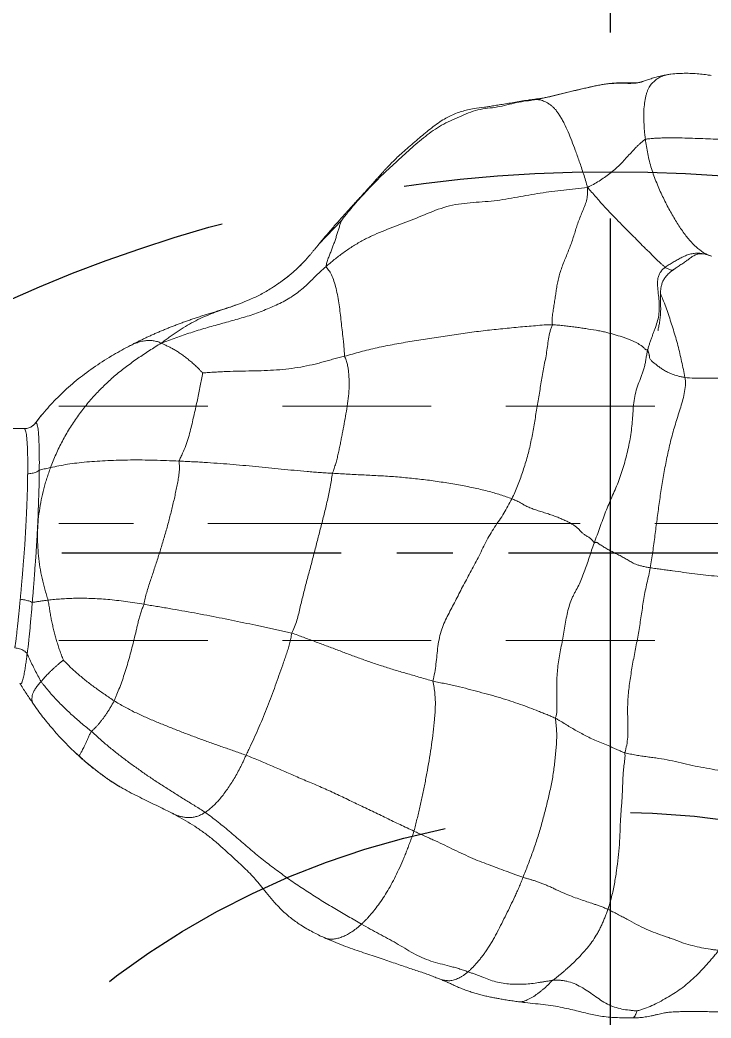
# Model space of a CAD drawing. Header units: inches. Extents: x 149964 to 151052, y -48230 to -47460.
# Drawn here: x 150849.83 to 150873.41, y -47647.6 to -47613.55 of the extents above; entities that cross this region are included whole.
import ezdxf

# ---------------------------------------------------------------- set-up
doc = ezdxf.new("R2010")
doc.units = ezdxf.units.IN
doc.header["$LTSCALE"] = 2
doc.header["$MEASUREMENT"] = 0
for name, pattern in [('ACAD_ISO08W100', [36, 24, -3, 6, -3]), ('CENTER', [50.8, 31.75, -6.35, 6.35, -6.35]), ('HIDDEN', [9.525, 6.35, -3.175])]:
    doc.linetypes.add(name, pattern=pattern)
doc.layers.get('0').update_dxf_attribs({"linetype": 'CONTINUOUS'})
doc.layers.add('CL', color=1, linetype='ACAD_ISO08W100')
doc.layers.add('DEFAULT_1', color=7, linetype='CENTER')
doc.layers.add('PRODUCT', color=1, linetype='CONTINUOUS', lineweight=15)
doc.layers.add('WR', color=122, linetype='HIDDEN', lineweight=18)

# ---------------------------------------------------------------- blocks, each defined once
blk = doc.blocks.new('20160720.142035')
at = {"layer": 'DEFAULT_1', "color": 2, "linetype": 'CENTER', "ltscale": 0.15}
blk.add_line((0, 3.442), (0, -55.79), dxfattribs=at)
at = {"layer": 'PRODUCT', "linetype": 'ByBlock'}
for p, q in [((-4.233, -5.61), (-4.233, -10.511)), ((-4.425, -10.899), (-4.414, -10.889)), ((-4.414, -10.889), (-4.414, -10.889)), ((-4.344, -10.822), (-4.344, -10.821)), ((5.179, -10.838), (5.177, -10.837)), ((-4.669, -11.09), (-4.676, -11.096)), ((6.754, -12.18), (6.745, -12.171)), ((6.932, -12.381), (6.754, -12.18)), ((8.007, -13.811), (8, -13.799)), ((-7.031, -14.059), (-7.029, -14.056)), ((8.891, -15.562), (8.888, -15.558)), ((-8.443, -17.717), (-8.444, -17.721)), ((-9.185, -19.187), (-9.186, -19.188)), ((-9.827, -19.959), (-9.832, -19.964)), ((-10.51, -20.553), (-11.351, -21.345)), ((-10.506, -20.549), (-10.51, -20.553)), ((13.136, -20.747), (13.136, -20.745)), ((14.541, -24.666), (14.541, -24.665)), ((-15.453, -27.78), (-15.464, -27.972)), ((-15.453, -27.779), (-15.453, -27.78)), ((-15.464, -27.972), (-15.498, -28.112)), ((-15.498, -28.112), (-15.498, -28.113)), ((15.875, -31.275), (15.875, -31.275)), ((-16.047, -31.508), (-16.05, -31.517)), ((-16.307, -32.439), (-16.307, -32.44)), ((-9.657, -32.661), (-9.656, -32.66))]:
    blk.add_line(p, q, dxfattribs=at)
for points, start_tangent, end_tangent in [([(3.25, -10.194), (3.218, -10.199), (3.182, -10.204), (3.143, -10.21), (3.098, -10.216), (3.048, -10.223), (2.992, -10.23), (2.928, -10.239), (2.854, -10.248), (2.77, -10.257), (2.681, -10.267), (2.587, -10.277), (2.487, -10.288), (2.377, -10.299), (2.257, -10.312), (2.121, -10.326), (1.976, -10.342), (1.839, -10.356), (1.712, -10.367), (1.592, -10.378)], (-0.98945, -0.144874), (-0.995875, -0.090736)), ([(3.443, -10.614), (3.345, -10.501), (3.279, -10.356), (3.25, -10.194)], (-0.764028, 0.645183), (-0.053591, 0.998563)), ([(-4.337, -10.812), (-4.274, -10.709), (-4.236, -10.565), (-4.233, -10.513)], (0.620115, 0.784511), (0.003727, 0.999993)), ([(-2.695, -10.632), (-2.817, -10.633), (-2.945, -10.634), (-3.075, -10.634), (-3.203, -10.633), (-3.325, -10.631), (-3.442, -10.628), (-3.558, -10.624), (-3.677, -10.619), (-3.798, -10.611), (-3.917, -10.601), (-4.028, -10.587), (-4.123, -10.569), (-4.188, -10.55), (-4.223, -10.53), (-4.233, -10.511)], (-0.999968, -0.008043), (-0.000469, 1)), ([(1.592, -10.378), (1.401, -10.396), (1.201, -10.415), (1.015, -10.431), (0.854, -10.444), (0.705, -10.456), (0.562, -10.467), (0.412, -10.479), (0.247, -10.493), (0.06, -10.51), (-0.133, -10.525), (-0.313, -10.537), (-0.483, -10.547), (-0.65, -10.556), (-0.817, -10.565), (-0.988, -10.574), (-1.166, -10.583), (-1.355, -10.592), (-1.554, -10.6), (-1.739, -10.608), (-1.899, -10.614), (-2.036, -10.619), (-2.155, -10.623), (-2.261, -10.625), (-2.356, -10.627), (-2.445, -10.629), (-2.529, -10.63), (-2.611, -10.631), (-2.695, -10.632)], (-0.995808, -0.09147), (-0.999968, -0.008011)), ([(1.699, -10.787), (1.649, -10.675), (1.612, -10.534), (1.592, -10.378)], (-0.503544, 0.86397), (-0.069429, 0.997587)), ([(4.437, -10.43), (4.389, -10.449), (4.325, -10.467), (4.249, -10.487), (4.161, -10.507), (4.063, -10.526), (3.963, -10.543), (3.867, -10.557), (3.776, -10.57), (3.69, -10.582), (3.606, -10.594), (3.523, -10.604), (3.443, -10.614)], (-0.91255, -0.408965), (-0.991981, -0.12639)), ([(4.479, -10.391), (4.468, -10.411), (4.437, -10.43)], (0.016917, -0.999857), (-0.91255, -0.408965)), ([(4.463, -10.37), (4.491, -10.386)], (0.858516, -0.512787), (0.856126, -0.516768)), ([(4.463, -10.37), (4.466, -10.371), (4.476, -10.38), (4.479, -10.391)], (0.858578, -0.512683), (0.016883, -0.999857)), ([(4.491, -10.386), (4.666, -10.495), (4.832, -10.603), (4.987, -10.708), (5.135, -10.808), (5.177, -10.837)], (0.856126, -0.516768), (0.824385, -0.56603)), ([(-4.439, -10.907), (-4.427, -10.897)], (0.793152, 0.609024), (0.79421, 0.607644)), ([(-4.427, -10.897), (-4.415, -10.888)], (0.79421, 0.607644), (0.795248, 0.606284)), ([(-4.425, -10.899), (-4.413, -10.89)], (0.793991, 0.60793), (0.775515, 0.63133)), ([(-4.413, -10.89), (-4.344, -10.822)], (0.775515, 0.63133), (0.641253, 0.76733)), ([(-4.413, -10.891), (-4.388, -10.867)], (0.789637, 0.613575), (0.686656, 0.726983)), ([(-4.388, -10.867), (-4.345, -10.821)], (0.686656, 0.726983), (0.653942, 0.756544)), ([(-4.344, -10.821), (-4.337, -10.812)], (0.640008, 0.768368), (0.620115, 0.784511)), ([(-2.813, -11.028), (-2.749, -10.917), (-2.709, -10.781), (-2.695, -10.632)], (0.614975, 0.788547), (-0.004259, 0.999991)), ([(1.699, -10.787), (1.501, -10.805), (1.288, -10.824), (1.094, -10.84), (0.923, -10.852), (0.767, -10.863), (0.616, -10.874), (0.461, -10.884), (0.291, -10.897), (0.092, -10.913), (-0.113, -10.926), (-0.305, -10.938), (-0.486, -10.949), (-0.662, -10.958), (-0.837, -10.967), (-1.016, -10.976), (-1.204, -10.985), (-1.403, -10.992), (-1.612, -10.999), (-1.805, -11.005), (-1.973, -11.011), (-2.118, -11.016), (-2.245, -11.02), (-2.357, -11.022), (-2.457, -11.023), (-2.549, -11.024), (-2.637, -11.026), (-2.725, -11.027), (-2.813, -11.028)], (-0.996996, -0.077448), (-0.999928, -0.012012)), ([(1.699, -10.787), (1.689, -10.846), (1.67, -10.964), (1.652, -11.084), (1.635, -11.205), (1.627, -11.266), (1.619, -11.33)], (-0.180756, -0.983528), (-0.121138, -0.992636)), ([(3.443, -10.614), (3.41, -10.618), (3.374, -10.624), (3.332, -10.63), (3.286, -10.636), (3.234, -10.644), (3.175, -10.651), (3.107, -10.659), (3.027, -10.668), (2.939, -10.677), (2.845, -10.686), (2.748, -10.696), (2.642, -10.707), (2.527, -10.717), (2.401, -10.728), (2.257, -10.74), (2.106, -10.754), (1.96, -10.769), (1.823, -10.779), (1.699, -10.787)], (-0.992295, -0.123896), (-0.997494, -0.070749)), ([(4.399, -11.089), (4.202, -10.981), (4.002, -10.878), (3.8, -10.779), (3.596, -10.684), (3.52, -10.648), (3.443, -10.614)], (-0.873285, 0.487209), (-0.913563, 0.406698)), ([(5.177, -10.837), (5.173, -10.834), (5.098, -10.796), (5.015, -10.778), (4.926, -10.78), (4.832, -10.802), (4.731, -10.844), (4.626, -10.907), (4.571, -10.946), (4.514, -10.989), (4.457, -11.037), (4.399, -11.089)], (-0.823572, 0.567211), (-0.733019, -0.680208)), ([(5.179, -10.838), (5.315, -10.933), (5.544, -11.101), (5.757, -11.27), (5.955, -11.434), (6.154, -11.605), (6.341, -11.773), (6.527, -11.952), (6.692, -12.116)], (0.824835, -0.565373), (0.702652, -0.711534)), ([(-7.029, -14.056), (-6.714, -13.495), (-6.306, -12.866), (-5.87, -12.288), (-5.41, -11.773), (-4.936, -11.316), (-4.676, -11.096)], (0.464813, 0.885409), (0.77436, 0.632745)), ([(-4.677, -11.096), (-4.439, -10.907)], (0.772163, 0.635425), (0.793152, 0.609024)), ([(-4.676, -11.096), (-4.669, -11.09)], (0.77436, 0.632745), (0.774954, 0.632018)), ([(-4.643, -11.069), (-4.669, -11.09)], (-0.777287, -0.629146), (-0.774707, -0.63232)), ([(-4.437, -10.908), (-4.549, -10.994), (-4.643, -11.069)], (-0.797591, -0.603199), (-0.777287, -0.629146)), ([(-4.432, -10.915), (-4.431, -10.907), (-4.425, -10.899)], (-0.023536, 0.999723), (0.652109, 0.758126)), ([(-2.813, -11.028), (-2.941, -11.029), (-3.076, -11.03), (-3.212, -11.029), (-3.346, -11.028), (-3.474, -11.026), (-3.598, -11.023), (-3.72, -11.019), (-3.846, -11.015), (-3.974, -11.009), (-4.1, -10.999), (-4.216, -10.985), (-4.315, -10.968), (-4.385, -10.951), (-4.421, -10.932), (-4.432, -10.915)], (-0.999966, -0.008274), (-0.023553, 0.999723)), ([(1.619, -11.33), (1.434, -11.272), (1.248, -11.219), (0.873, -11.125), (0.494, -11.051), (0.112, -11.002), (-0.272, -10.976), (-0.657, -10.971), (-1.041, -10.987), (-1.423, -11.03), (-1.802, -11.094), (-2.175, -11.182), (-2.36, -11.232), (-2.543, -11.288), (-2.725, -11.349), (-2.904, -11.414)], (-0.948745, 0.316043), (-0.936581, -0.350451)), ([(-2.813, -11.028), (-2.824, -11.067), (-2.865, -11.238), (-2.885, -11.326), (-2.904, -11.414)], (-0.252809, -0.967516), (-0.214092, -0.976814)), ([(4.399, -11.089), (4.372, -11.112), (4.344, -11.136), (4.288, -11.185), (4.23, -11.236), (4.172, -11.291), (4.112, -11.349), (4.051, -11.411), (3.989, -11.477), (3.926, -11.545), (3.862, -11.617), (3.796, -11.692), (3.73, -11.77), (3.663, -11.851)], (-0.773729, -0.633516), (-0.634353, -0.773043)), ([(6.096, -12.806), (5.968, -12.647), (5.838, -12.49), (5.707, -12.334), (5.573, -12.182), (5.436, -12.033), (5.296, -11.887), (5.153, -11.745), (5.009, -11.605), (4.861, -11.47), (4.71, -11.339), (4.556, -11.212), (4.478, -11.15), (4.399, -11.089)], (-0.622339, 0.782748), (-0.794191, 0.607668)), ([(-2.904, -11.414), (-3.135, -11.504), (-3.363, -11.6), (-3.587, -11.704), (-3.806, -11.815), (-4.234, -12.059), (-4.639, -12.331), (-5.027, -12.624), (-5.393, -12.94), (-5.737, -13.278), (-6.057, -13.632), (-6.354, -14.005), (-6.632, -14.39), (-6.765, -14.586), (-6.895, -14.785), (-7.023, -14.984), (-7.149, -15.186)], (-0.936646, -0.350277), (-0.52067, -0.853758)), ([(-2.904, -11.414), (-2.963, -11.695), (-3.016, -11.992), (-3.059, -12.31), (-3.095, -12.647), (-3.122, -13.003), (-3.142, -13.371), (-3.156, -13.749), (-3.163, -14.14), (-3.163, -14.541), (-3.156, -14.95), (-3.143, -15.367), (-3.124, -15.789)], (-0.213461, -0.976952), (0.05084, -0.998707)), ([(1.619, -11.33), (1.596, -11.546), (1.578, -11.773), (1.563, -12.012), (1.556, -12.26), (1.555, -12.52), (1.561, -12.791), (1.574, -13.072), (1.595, -13.364), (1.627, -13.665), (1.667, -13.973), (1.713, -14.285), (1.761, -14.602)], (-0.124757, -0.992187), (0.142013, -0.989865)), ([(3.663, -11.851), (3.582, -11.818), (3.5, -11.786), (3.336, -11.725), (3.17, -11.67), (3.002, -11.619), (2.833, -11.571), (2.662, -11.526), (2.49, -11.485), (2.318, -11.447), (2.144, -11.414), (1.97, -11.385), (1.882, -11.371), (1.794, -11.357), (1.707, -11.343), (1.619, -11.33)], (-0.922842, 0.385179), (-0.990214, 0.139554)), ([(5.055, -13.582), (5.003, -13.503), (4.95, -13.426), (4.843, -13.27), (4.736, -13.116), (4.629, -12.963), (4.518, -12.813), (4.404, -12.666), (4.288, -12.522), (4.169, -12.381), (4.048, -12.243), (3.924, -12.108), (3.795, -11.978), (3.663, -11.851)], (-0.549187, 0.8357), (-0.732728, 0.680521)), ([(6.692, -12.116), (6.754, -12.18)], (0.702652, -0.711534), (0.693711, -0.720254)), ([(6.745, -12.171), (6.788, -12.215)], (0.695315, -0.718705), (0.689439, -0.724344)), ([(6.788, -12.215), (6.912, -12.349)], (0.689439, -0.724344), (0.671314, -0.741173)), ([(6.096, -12.806), (6.152, -12.775), (6.209, -12.746), (6.32, -12.695), (6.424, -12.649), (6.52, -12.605), (6.609, -12.563), (6.686, -12.524), (6.752, -12.49), (6.809, -12.46), (6.856, -12.435), (6.894, -12.415), (6.908, -12.405), (6.919, -12.397), (6.927, -12.389), (6.932, -12.381)], (0.867428, 0.497562), (0.444566, 0.895746)), ([(6.912, -12.349), (7.084, -12.543)], (0.671314, -0.741173), (0.65528, -0.755386)), ([(7.955, -13.722), (7.824, -13.514), (7.66, -13.277), (7.488, -13.045), (7.31, -12.817), (7.124, -12.597), (7.028, -12.489), (6.932, -12.381)], (-0.512017, 0.858975), (-0.674584, 0.738198)), ([(7.084, -12.543), (7.195, -12.673), (7.319, -12.823), (7.432, -12.967), (7.526, -13.091), (7.642, -13.248), (7.756, -13.411), (7.852, -13.556), (7.941, -13.699)], (0.65528, -0.755386), (0.515333, -0.85699)), ([(5.055, -13.582), (5.113, -13.55), (5.17, -13.519), (5.28, -13.455), (5.385, -13.391), (5.485, -13.326), (5.579, -13.262), (5.667, -13.197), (5.751, -13.131), (5.832, -13.066), (5.905, -13.001), (5.973, -12.936), (6.038, -12.871), (6.068, -12.838), (6.096, -12.806)], (0.878656, 0.477455), (0.649047, 0.760749)), ([(8.861, -16.685), (8.752, -16.519), (8.647, -16.351), (8.544, -16.183), (8.44, -16.014), (8.23, -15.678), (8.018, -15.344), (7.803, -15.011), (7.581, -14.682), (7.352, -14.357), (7.118, -14.033), (6.876, -13.717), (6.625, -13.406), (6.365, -13.102), (6.096, -12.806)], (-0.563416, 0.826174), (-0.686067, 0.727538)), ([(5.055, -13.582), (4.946, -13.63), (4.833, -13.677), (4.599, -13.77), (4.349, -13.862), (4.089, -13.949), (3.817, -14.033), (3.536, -14.114), (3.248, -14.19), (2.955, -14.263), (2.656, -14.334), (2.506, -14.37), (2.354, -14.406), (2.204, -14.445), (2.054, -14.489), (1.906, -14.542), (1.761, -14.602)], (-0.914851, -0.403791), (-0.919764, -0.392471)), ([(6.912, -18.081), (6.844, -17.892), (6.778, -17.701), (6.71, -17.51), (6.643, -17.319), (6.51, -16.936), (6.371, -16.555), (6.227, -16.175), (6.083, -15.794), (5.932, -15.415), (5.779, -15.037), (5.618, -14.663), (5.535, -14.477), (5.448, -14.293), (5.355, -14.111), (5.259, -13.933), (5.16, -13.756), (5.055, -13.582)], (-0.343834, 0.93903), (-0.53486, 0.844941)), ([(7.941, -13.699), (8, -13.799)], (0.515333, -0.85699), (0.500522, -0.865724)), ([(8, -13.799), (7.976, -13.758), (7.955, -13.722)], (-0.500608, 0.865674), (-0.512017, 0.858975)), ([(8, -13.799), (8.007, -13.811)], (0.50065, -0.86565), (0.499219, -0.866476)), ([(8, -13.799), (8.007, -13.811)], (0.500522, -0.865724), (0.498898, -0.866661)), ([(8.007, -13.811), (8.163, -14.095), (8.313, -14.388), (8.453, -14.671), (8.588, -14.947), (8.72, -15.221), (8.842, -15.465), (8.888, -15.558)], (0.499219, -0.866476), (0.450589, -0.892731)), ([(-8.443, -17.717), (-8.437, -17.7), (-8.38, -17.533), (-8.324, -17.361), (-8.272, -17.198), (-8.223, -17.041), (-8.174, -16.882), (-8.125, -16.726), (-8.077, -16.573), (-8.027, -16.42), (-7.977, -16.271), (-7.925, -16.121), (-7.873, -15.976), (-7.822, -15.837), (-7.77, -15.699), (-7.718, -15.563), (-7.665, -15.429), (-7.611, -15.296), (-7.557, -15.166), (-7.502, -15.037), (-7.446, -14.911), (-7.39, -14.787), (-7.334, -14.667), (-7.279, -14.55), (-7.224, -14.437), (-7.171, -14.33), (-7.119, -14.229), (-7.07, -14.133), (-7.031, -14.059)], (0.333888, 0.942613), (0.465055, 0.885282)), ([(-7.149, -15.186), (-7.178, -15.123), (-7.201, -15.056), (-7.219, -14.986), (-7.232, -14.914), (-7.24, -14.766), (-7.227, -14.612), (-7.192, -14.449), (-7.133, -14.28), (-7.054, -14.105), (-7.031, -14.059)], (-0.475375, 0.879783), (0.465016, 0.885302)), ([(1.761, -14.602), (1.556, -14.642), (1.354, -14.692), (1.153, -14.753), (0.954, -14.818), (0.755, -14.885), (0.555, -14.952), (0.152, -15.083), (-0.254, -15.209), (-0.664, -15.33), (-1.076, -15.444), (-1.489, -15.549), (-1.902, -15.647), (-2.108, -15.69), (-2.314, -15.732), (-2.519, -15.77), (-2.723, -15.8), (-2.926, -15.811), (-3.026, -15.805), (-3.124, -15.789)], (-0.985968, -0.166932), (-0.973254, 0.22973)), ([(1.761, -14.602), (1.797, -14.816), (1.832, -15.031), (1.868, -15.246), (1.905, -15.462), (1.98, -15.891), (2.057, -16.319), (2.137, -16.744), (2.218, -17.165), (2.303, -17.583), (2.39, -18), (2.478, -18.415), (2.523, -18.621), (2.568, -18.827), (2.612, -19.032), (2.656, -19.238), (2.699, -19.443), (2.747, -19.64)], (0.171145, -0.985246), (0.264934, -0.964267)), ([(-7.149, -15.186), (-7.243, -15.436), (-7.333, -15.687), (-7.421, -15.939), (-7.506, -16.192), (-7.664, -16.704), (-7.809, -17.22), (-7.953, -17.738), (-8.107, -18.251), (-8.294, -18.749), (-8.506, -19.23), (-8.759, -19.678), (-8.907, -19.882), (-9.069, -20.073), (-9.239, -20.254), (-9.413, -20.431), (-9.585, -20.613), (-9.757, -20.802)], (-0.356968, -0.934117), (-0.661776, -0.749702)), ([(-7.149, -15.186), (-7.25, -15.322), (-7.349, -15.458), (-7.446, -15.594), (-7.54, -15.732), (-7.716, -16.012), (-7.878, -16.295), (-8.021, -16.588), (-8.145, -16.883), (-8.258, -17.184), (-8.363, -17.488), (-8.443, -17.717)], (-0.602198, -0.798347), (-0.333796, -0.942645)), ([(-6.131, -16.601), (-6.199, -16.54), (-6.265, -16.478), (-6.387, -16.353), (-6.497, -16.226), (-6.599, -16.102), (-6.693, -15.981), (-6.78, -15.862), (-6.859, -15.745), (-6.93, -15.628), (-6.994, -15.51), (-7.05, -15.396), (-7.102, -15.289), (-7.149, -15.186)], (-0.751565, 0.659659), (-0.404391, 0.914586)), ([(8.861, -16.685), (8.935, -16.558), (8.989, -16.433), (9.022, -16.309), (9.033, -16.248), (9.04, -16.188), (9.037, -16.071), (9.024, -15.955), (8.999, -15.842), (8.965, -15.73), (8.919, -15.621), (8.891, -15.562)], (0.543028, 0.839714), (-0.447911, 0.894078)), ([(8.891, -15.562), (9.009, -15.785), (9.194, -16.102), (9.386, -16.406), (9.598, -16.709), (9.839, -17.011), (10.102, -17.312), (10.356, -17.592), (10.578, -17.835), (10.794, -18.062), (11.006, -18.27), (11.192, -18.437), (11.409, -18.615), (11.662, -18.821), (11.932, -19.051), (12.196, -19.303), (12.454, -19.595), (12.702, -19.941), (12.949, -20.363), (13.136, -20.745)], (0.451573, -0.892234), (0.408887, -0.912585)), ([(-3.124, -15.789), (-3.257, -15.855), (-3.392, -15.918), (-3.661, -16.029), (-3.931, -16.119), (-4.2, -16.19), (-4.464, -16.253), (-4.72, -16.312), (-4.972, -16.368), (-5.217, -16.421), (-5.457, -16.471), (-5.689, -16.519), (-5.914, -16.562), (-6.131, -16.601)], (-0.892413, -0.45122), (-0.984974, -0.172705)), ([(-3.124, -15.789), (-3.115, -16.003), (-3.105, -16.219), (-3.094, -16.436), (-3.081, -16.654), (-3.051, -17.091), (-3.017, -17.53), (-2.979, -17.968), (-2.938, -18.407), (-2.896, -18.846), (-2.853, -19.284), (-2.81, -19.723), (-2.77, -20.161), (-2.752, -20.38), (-2.736, -20.597), (-2.722, -20.813), (-2.708, -21.034)], (0.034608, -0.999401), (0.059501, -0.998228)), ([(-6.701, -21.441), (-6.656, -21.255), (-6.61, -21.073), (-6.56, -20.894), (-6.509, -20.715), (-6.46, -20.529), (-6.415, -20.339), (-6.334, -19.948), (-6.276, -19.541), (-6.235, -19.125), (-6.213, -18.703), (-6.202, -18.279), (-6.193, -17.856), (-6.182, -17.434), (-6.173, -17.225), (-6.162, -17.016), (-6.149, -16.808), (-6.131, -16.601)], (0.23232, 0.972639), (0.097007, 0.995284)), ([(6.912, -18.081), (7.027, -18.03), (7.139, -17.978), (7.248, -17.925), (7.354, -17.871), (7.56, -17.761), (7.754, -17.648), (7.937, -17.532), (8.108, -17.414), (8.269, -17.295), (8.417, -17.174), (8.551, -17.052), (8.669, -16.93), (8.772, -16.808), (8.818, -16.747), (8.861, -16.685)], (0.919809, 0.392367), (0.546266, 0.837612)), ([(12.675, -22.021), (12.543, -21.794), (12.41, -21.565), (12.275, -21.336), (12.14, -21.106), (11.864, -20.645), (11.571, -20.189), (11.273, -19.732), (10.952, -19.286), (10.621, -18.842), (10.276, -18.407), (9.914, -17.983), (9.549, -17.559), (9.194, -17.129), (9.023, -16.909), (8.861, -16.685)], (-0.50516, 0.863026), (-0.572194, 0.820118)), ([(-9.186, -19.188), (-9.028, -18.952), (-8.814, -18.581), (-8.639, -18.214), (-8.495, -17.859), (-8.444, -17.721)], (0.575505, 0.817799), (0.334392, 0.942434)), ([(2.747, -19.64), (2.931, -19.606), (3.113, -19.564), (3.294, -19.513), (3.473, -19.455), (3.651, -19.393), (3.83, -19.331), (4.186, -19.204), (4.543, -19.078), (4.896, -18.947), (5.245, -18.812), (5.591, -18.673), (5.932, -18.531), (6.266, -18.385), (6.593, -18.234), (6.753, -18.157), (6.912, -18.081)], (0.986166, 0.165759), (0.899525, 0.436869)), ([(9.502, -23.809), (9.392, -23.573), (9.281, -23.337), (9.168, -23.102), (9.053, -22.866), (8.938, -22.628), (8.824, -22.389), (8.595, -21.911), (8.365, -21.433), (8.143, -20.956), (7.929, -20.481), (7.73, -20.003), (7.522, -19.527), (7.315, -19.047), (7.211, -18.807), (7.108, -18.567), (7.009, -18.326), (6.912, -18.081)], (-0.42855, 0.903518), (-0.361778, 0.932264)), ([(-9.186, -19.188), (-9.189, -19.192), (-9.368, -19.441), (-9.505, -19.608)], (-0.573931, -0.818903), (-0.650301, -0.759676)), ([(-9.417, -19.5), (-9.386, -19.459), (-9.353, -19.416), (-9.319, -19.372), (-9.286, -19.327), (-9.252, -19.28), (-9.218, -19.233), (-9.186, -19.188)], (0.617145, 0.78685), (0.57399, 0.818862)), ([(-9.505, -19.608), (-9.565, -19.677), (-9.772, -19.903), (-9.805, -19.937)], (-0.650301, -0.759676), (-0.697663, -0.716426)), ([(-9.749, -19.878), (-9.707, -19.834), (-9.664, -19.787), (-9.619, -19.738), (-9.573, -19.686), (-9.532, -19.64), (-9.505, -19.608)], (0.687827, 0.725875), (0.65049, 0.759515)), ([(-9.483, -19.582), (-9.475, -19.572), (-9.447, -19.537), (-9.417, -19.5)], (0.628402, 0.777889), (0.617145, 0.78685)), ([(-9.474, -19.572), (-9.469, -19.566), (-9.469, -19.565)], (0.640561, 0.767907), (0.646939, 0.762542)), ([(2.747, -19.64), (2.53, -19.739), (2.307, -19.815), (2.078, -19.876), (1.847, -19.93), (1.392, -20.043), (0.94, -20.158), (0.491, -20.278), (0.041, -20.397), (-0.41, -20.514), (-0.864, -20.629), (-1.091, -20.687), (-1.318, -20.744), (-1.546, -20.8), (-1.775, -20.855), (-2.005, -20.907), (-2.239, -20.952), (-2.476, -20.991), (-2.708, -21.034)], (-0.882707, -0.469924), (-0.976464, -0.215681)), ([(4.381, -24.457), (4.321, -24.241), (4.258, -24.029), (4.196, -23.815), (4.134, -23.601), (4.072, -23.387), (4.009, -23.173), (3.878, -22.753), (3.743, -22.347), (3.604, -21.956), (3.461, -21.571), (3.318, -21.192), (3.174, -20.81), (3.102, -20.618), (3.031, -20.425), (2.959, -20.231), (2.887, -20.037), (2.815, -19.843), (2.747, -19.64)], (-0.252715, 0.967541), (-0.294601, 0.95562)), ([(-10.506, -20.549), (-10.473, -20.523), (-10.426, -20.484), (-10.381, -20.447), (-10.338, -20.411), (-10.296, -20.376), (-10.257, -20.344), (-10.219, -20.312), (-10.182, -20.281), (-10.147, -20.251), (-10.112, -20.221), (-10.076, -20.19), (-10.041, -20.16), (-10.008, -20.13), (-9.975, -20.1), (-9.943, -20.071), (-9.914, -20.044), (-9.888, -20.019), (-9.863, -19.995), (-9.841, -19.973), (-9.821, -19.954), (-9.814, -19.947)], (0.774364, 0.632741), (0.704195, 0.710006)), ([(-9.805, -19.937), (-9.827, -19.959)], (-0.697663, -0.716426), (-0.701546, -0.712624)), ([(-9.814, -19.947), (-9.792, -19.923), (-9.749, -19.878)], (0.699159, 0.714967), (0.687827, 0.725875)), ([(-9.814, -19.947), (-9.807, -19.939)], (0.704195, 0.710006), (0.70163, 0.712542)), ([(-9.807, -19.939), (-9.805, -19.937)], (0.70163, 0.712542), (0.70128, 0.712886)), ([(-11.238, -21.173), (-11.147, -21.092), (-11.053, -21.01), (-10.961, -20.931), (-10.872, -20.854), (-10.775, -20.772), (-10.664, -20.68), (-10.553, -20.588), (-10.51, -20.553)], (0.749078, 0.662481), (0.77415, 0.633002)), ([(12.675, -22.021), (12.743, -21.945), (12.804, -21.871), (12.861, -21.797), (12.914, -21.722), (13.007, -21.573), (13.083, -21.425), (13.138, -21.279), (13.175, -21.135), (13.187, -20.994), (13.172, -20.858), (13.136, -20.747)], (0.686741, 0.726902), (-0.403046, 0.91518)), ([(13.136, -20.747), (13.238, -20.979), (13.373, -21.31), (13.493, -21.637), (13.601, -21.943), (13.699, -22.236), (13.793, -22.519), (13.882, -22.788), (13.97, -23.043), (14.052, -23.282), (14.13, -23.507), (14.201, -23.719), (14.27, -23.928), (14.334, -24.121), (14.394, -24.291), (14.453, -24.445), (14.519, -24.611), (14.541, -24.665)], (0.409304, -0.912398), (0.36822, -0.929739)), ([(-9.757, -20.802), (-9.999, -21.091), (-10.228, -21.391), (-10.443, -21.705), (-10.639, -22.033), (-10.81, -22.373), (-10.963, -22.724), (-11.238, -23.445), (-11.531, -24.169), (-11.808, -24.926), (-11.941, -25.729), (-11.972, -26.137), (-12.006, -26.543), (-12.063, -26.942), (-12.134, -27.336), (-12.204, -27.727), (-12.268, -28.118), (-12.323, -28.513), (-12.372, -28.915), (-12.418, -29.324), (-12.465, -29.73)], (-0.657523, -0.753435), (-0.116859, -0.993148)), ([(-9.757, -20.802), (-9.902, -20.84), (-10.045, -20.887), (-10.185, -20.941), (-10.322, -20.994), (-10.455, -21.044), (-10.586, -21.093), (-10.717, -21.139), (-10.852, -21.181), (-10.988, -21.222), (-11.121, -21.263), (-11.185, -21.283), (-11.244, -21.303), (-11.299, -21.324), (-11.351, -21.345)], (-0.97469, -0.223559), (-0.927228, -0.374497)), ([(-6.701, -21.441), (-6.857, -21.432), (-7.011, -21.422), (-7.16, -21.409), (-7.308, -21.394), (-7.599, -21.358), (-7.885, -21.325), (-8.171, -21.292), (-8.456, -21.256), (-8.741, -21.21), (-9.015, -21.151), (-9.267, -21.079), (-9.481, -20.993), (-9.57, -20.947), (-9.645, -20.899), (-9.707, -20.85), (-9.757, -20.802)], (-0.998568, 0.053493), (-0.679897, 0.733308)), ([(-2.708, -21.034), (-2.876, -21.086), (-3.04, -21.14), (-3.207, -21.186), (-3.377, -21.225), (-3.547, -21.262), (-3.718, -21.298), (-3.889, -21.331), (-4.06, -21.364), (-4.401, -21.427), (-4.743, -21.49), (-5.085, -21.546), (-5.429, -21.584), (-5.771, -21.597), (-5.938, -21.594), (-6.103, -21.583), (-6.264, -21.565), (-6.419, -21.536), (-6.564, -21.493), (-6.701, -21.441)], (-0.963851, -0.266443), (-0.924633, 0.38086)), ([(-2.708, -21.034), (-2.694, -21.299), (-2.68, -21.568), (-2.665, -21.838), (-2.651, -22.106), (-2.624, -22.64), (-2.589, -23.18), (-2.538, -23.724), (-2.478, -24.267), (-2.401, -24.802), (-2.314, -25.329), (-2.214, -25.836), (-2.101, -26.314), (-2.04, -26.539), (-1.977, -26.754), (-1.91, -26.957), (-1.841, -27.144)], (0.059677, -0.998218), (0.367013, -0.930216)), ([(-15.453, -27.779), (-15.442, -27.701), (-15.404, -27.455), (-15.362, -27.213), (-15.323, -26.985), (-15.287, -26.768), (-15.257, -26.573), (-15.23, -26.399), (-15.207, -26.255), (-15.201, -26.214), (-15.151, -25.857), (-15.106, -25.632), (-15.057, -25.443), (-14.982, -25.226), (-14.896, -25.034), (-14.797, -24.848), (-14.661, -24.633), (-14.498, -24.414), (-14.324, -24.201), (-14.153, -23.996), (-13.976, -23.784), (-13.796, -23.574), (-13.614, -23.371), (-13.45, -23.197), (-13.32, -23.065), (-13.235, -22.982), (-13.152, -22.904), (-13.075, -22.831), (-13.007, -22.769), (-12.946, -22.714), (-12.885, -22.658), (-12.819, -22.599), (-12.752, -22.539), (-12.686, -22.48), (-12.622, -22.424), (-12.56, -22.37), (-12.502, -22.318), (-12.448, -22.27), (-12.4, -22.227), (-12.376, -22.205), (-12.348, -22.18), (-12.303, -22.139), (-12.251, -22.091), (-12.197, -22.041), (-12.142, -21.991), (-12.086, -21.94), (-12.03, -21.887), (-11.972, -21.835), (-11.914, -21.781), (-11.853, -21.726), (-11.79, -21.668), (-11.722, -21.606), (-11.65, -21.541), (-11.573, -21.472), (-11.494, -21.4)], (0.132577, 0.991173), (0.744467, 0.667659)), ([(-11.351, -21.345), (-11.615, -21.555), (-11.874, -21.771), (-12.125, -21.996), (-12.371, -22.226), (-12.616, -22.457), (-12.856, -22.693), (-13.316, -23.185), (-13.771, -23.683), (-14.205, -24.197), (-14.584, -24.753), (-14.871, -25.359), (-15.003, -25.67), (-15.107, -25.989), (-15.163, -26.32), (-15.208, -26.654), (-15.28, -26.982), (-15.357, -27.308), (-15.413, -27.639), (-15.433, -27.782)], (-0.787963, -0.615723), (-0.145955, -0.989291)), ([(-11.494, -21.4), (-11.411, -21.326), (-11.326, -21.251), (-11.238, -21.173)], (0.744467, 0.667659), (0.749078, 0.662481)), ([(-6.701, -21.441), (-6.776, -21.711), (-6.854, -21.984), (-6.926, -22.265), (-6.991, -22.554), (-7.053, -22.847), (-7.111, -23.144), (-7.216, -23.744), (-7.312, -24.348), (-7.401, -24.953), (-7.489, -25.56), (-7.57, -26.165), (-7.635, -26.766), (-7.666, -27.065), (-7.695, -27.364), (-7.721, -27.661), (-7.745, -27.957), (-7.769, -28.249), (-7.776, -28.392), (-7.778, -28.531)], (-0.247296, -0.96894), (0.016559, -0.999863)), ([(9.502, -23.809), (9.674, -23.75), (9.844, -23.687), (10.013, -23.623), (10.18, -23.558), (10.344, -23.493), (10.505, -23.425), (10.818, -23.286), (11.116, -23.142), (11.397, -22.992), (11.657, -22.837), (11.899, -22.678), (12.122, -22.516), (12.324, -22.352), (12.42, -22.27), (12.511, -22.187), (12.596, -22.104), (12.675, -22.021)], (0.953493, 0.301415), (0.685112, 0.728438)), ([(14.3, -25.656), (14.244, -25.496), (14.194, -25.335), (14.149, -25.175), (14.107, -25.017), (14.026, -24.701), (13.934, -24.389), (13.818, -24.082), (13.669, -23.784), (13.499, -23.492), (13.324, -23.202), (13.16, -22.91), (13.004, -22.613), (12.844, -22.317), (12.675, -22.021)], (-0.340833, 0.940124), (-0.504202, 0.863586)), ([(4.381, -24.457), (4.596, -24.494), (4.813, -24.521), (5.031, -24.536), (5.25, -24.537), (5.47, -24.527), (5.689, -24.51), (6.126, -24.464), (6.561, -24.406), (6.993, -24.34), (7.423, -24.267), (7.848, -24.186), (8.269, -24.1), (8.478, -24.054), (8.685, -24.008), (8.891, -23.96), (9.096, -23.912), (9.299, -23.863), (9.502, -23.809)], (0.983098, -0.183078), (0.95974, 0.280888)), ([(11.076, -27.528), (11.029, -27.387), (10.978, -27.244), (10.868, -26.951), (10.756, -26.65), (10.641, -26.351), (10.53, -26.046), (10.398, -25.739), (10.254, -25.424), (10.1, -25.102), (9.945, -24.78), (9.798, -24.457), (9.724, -24.296), (9.651, -24.134), (9.577, -23.971), (9.502, -23.809)], (-0.30826, 0.951302), (-0.428125, 0.90372)), ([(-1.841, -27.144), (-1.588, -27.014), (-1.347, -26.877), (-1.11, -26.722), (-0.869, -26.56), (-0.619, -26.405), (-0.359, -26.261), (0.172, -25.999), (0.679, -25.729), (1.165, -25.466), (1.407, -25.342), (1.647, -25.22), (1.883, -25.097), (2.118, -24.975), (2.357, -24.859), (2.613, -24.757), (2.897, -24.68), (3.197, -24.626), (3.5, -24.591), (3.799, -24.559), (4.09, -24.516), (4.381, -24.457)], (0.891294, 0.453426), (0.974349, 0.225043)), ([(5.65, -28.631), (5.587, -28.492), (5.527, -28.347), (5.468, -28.199), (5.409, -28.05), (5.29, -27.751), (5.175, -27.439), (5.065, -27.109), (4.957, -26.767), (4.854, -26.406), (4.752, -26.036), (4.652, -25.659), (4.557, -25.267), (4.513, -25.066), (4.469, -24.863), (4.426, -24.659), (4.381, -24.457)], (-0.437004, 0.89946), (-0.234453, 0.972127)), ([(14.3, -25.656), (14.365, -25.576), (14.424, -25.495), (14.475, -25.415), (14.517, -25.336), (14.551, -25.258), (14.577, -25.18), (14.596, -25.103), (14.606, -25.027), (14.604, -24.954), (14.594, -24.881), (14.565, -24.739), (14.541, -24.666)], (0.649599, 0.760277), (-0.367926, 0.929855)), ([(14.541, -24.666), (14.545, -24.677), (14.593, -24.797), (14.648, -24.927), (14.704, -25.053), (14.764, -25.182), (14.833, -25.333), (14.896, -25.488), (14.951, -25.642), (15.005, -25.805), (15.056, -25.974), (15.099, -26.134), (15.138, -26.295), (15.171, -26.456), (15.198, -26.604), (15.222, -26.736), (15.253, -26.905), (15.284, -27.095), (15.311, -27.287), (15.323, -27.378)], (0.368522, -0.929619), (0.127413, -0.99185)), ([(11.076, -27.528), (11.247, -27.46), (11.413, -27.392), (11.575, -27.322), (11.733, -27.25), (12.042, -27.102), (12.347, -26.953), (12.651, -26.803), (12.947, -26.651), (13.091, -26.573), (13.231, -26.495), (13.364, -26.414), (13.492, -26.333), (13.616, -26.251), (13.734, -26.168), (13.842, -26.083), (13.944, -25.999), (14.044, -25.913), (14.138, -25.828), (14.223, -25.742), (14.3, -25.656)], (0.929919, 0.367766), (0.64958, 0.760294)), ([(14.595, -28.532), (14.612, -28.415), (14.631, -28.295), (14.651, -28.176), (14.67, -28.058), (14.703, -27.82), (14.724, -27.578), (14.728, -27.337), (14.72, -27.095), (14.692, -26.847), (14.642, -26.6), (14.566, -26.362), (14.474, -26.129), (14.429, -26.01), (14.386, -25.892), (14.343, -25.774), (14.3, -25.656)], (0.12105, 0.992646), (-0.341162, 0.940005)), ([(-7.778, -28.531), (-7.662, -28.485), (-7.542, -28.45), (-7.293, -28.4), (-7.038, -28.362), (-6.782, -28.324), (-6.526, -28.278), (-6.272, -28.229), (-5.761, -28.14), (-5.25, -28.055), (-4.74, -27.97), (-4.229, -27.884), (-3.72, -27.785), (-3.22, -27.66), (-2.977, -27.588), (-2.74, -27.511), (-2.508, -27.428), (-2.28, -27.342), (-2.056, -27.25), (-1.841, -27.144)], (0.90917, 0.416425), (0.875889, 0.482512)), ([(-1.841, -27.144), (-1.811, -27.217), (-1.781, -27.286), (-1.751, -27.35), (-1.72, -27.41), (-1.688, -27.465), (-1.657, -27.518), (-1.626, -27.572), (-1.595, -27.629), (-1.564, -27.693), (-1.534, -27.763), (-1.476, -27.919), (-1.419, -28.089), (-1.364, -28.265), (-1.308, -28.436), (-1.25, -28.599), (-1.191, -28.75), (-1.131, -28.892), (-1.07, -29.024), (-1.008, -29.144), (-0.945, -29.249), (-0.882, -29.336), (-0.82, -29.407), (-0.758, -29.469), (-0.694, -29.531), (-0.662, -29.565), (-0.631, -29.604), (-0.601, -29.648), (-0.571, -29.696), (-0.54, -29.746), (-0.507, -29.795), (-0.471, -29.842), (-0.431, -29.885), (-0.384, -29.923), (-0.328, -29.955)], (0.368694, -0.929551), (0.908454, -0.417984)), ([(5.65, -28.631), (5.879, -28.659), (6.107, -28.675), (6.334, -28.677), (6.561, -28.666), (6.789, -28.647), (7.019, -28.624), (7.25, -28.599), (7.482, -28.569), (7.948, -28.486), (8.413, -28.381), (8.876, -28.266), (9.335, -28.142), (9.786, -28.005), (10.226, -27.854), (10.442, -27.775), (10.657, -27.695), (10.869, -27.611), (11.076, -27.528)], (0.990259, -0.139235), (0.928156, 0.372192)), ([(12.172, -30.423), (12.113, -30.289), (12.062, -30.159), (12.019, -30.037), (11.981, -29.924), (11.911, -29.709), (11.836, -29.49), (11.751, -29.251), (11.649, -28.996), (11.533, -28.728), (11.469, -28.596), (11.407, -28.465), (11.351, -28.334), (11.3, -28.206), (11.252, -28.084), (11.209, -27.969), (11.174, -27.857), (11.142, -27.747), (11.11, -27.636), (11.076, -27.528)], (-0.416072, 0.909332), (-0.307951, 0.951402)), ([(14.595, -28.532), (14.678, -28.447), (14.764, -28.365), (14.843, -28.281), (14.914, -28.196), (14.983, -28.111), (15.049, -28.024), (15.168, -27.849), (15.262, -27.675), (15.297, -27.589), (15.32, -27.505), (15.326, -27.422), (15.323, -27.378)], (0.651238, 0.758874), (-0.126205, 0.992004)), ([(15.322, -27.371), (15.351, -27.599), (15.39, -27.953), (15.428, -28.301), (15.477, -28.637), (15.537, -28.948), (15.6, -29.225), (15.66, -29.471), (15.719, -29.717), (15.77, -29.948), (15.813, -30.172), (15.845, -30.428), (15.863, -30.689), (15.872, -30.942), (15.875, -31.176), (15.875, -31.275)], (0.129866, -0.991532), (-0.007207, -0.999974)), ([(-15.479, -27.97), (-15.468, -27.891)], (0.130516, 0.991446), (0.134878, 0.990862)), ([(-15.468, -27.891), (-15.453, -27.781), (-15.453, -27.78)], (0.134878, 0.990862), (0.131066, 0.991374)), ([(-15.433, -27.782), (-15.464, -27.972)], (-0.145955, -0.989291), (-0.172597, -0.984992)), ([(-15.464, -27.972), (-15.498, -28.164), (-15.538, -28.355), (-15.584, -28.543), (-15.632, -28.731), (-15.678, -28.92), (-15.723, -29.109), (-15.811, -29.486), (-15.898, -29.863), (-15.972, -30.242), (-16.013, -30.624), (-16.018, -30.817), (-16.016, -31.01), (-16.014, -31.203), (-16.026, -31.392), (-16.047, -31.508)], (-0.165459, -0.986217), (-0.226275, -0.974063)), ([(-16.044, -31.494), (-16.035, -31.439), (-16.03, -31.386), (-16.029, -31.304), (-16.032, -31.194), (-16.034, -31.066), (-16.035, -30.932), (-16.031, -30.793), (-16.023, -30.646), (-16.009, -30.492), (-15.99, -30.336), (-15.964, -30.179), (-15.933, -30.021), (-15.9, -29.865), (-15.864, -29.708), (-15.825, -29.544), (-15.785, -29.374), (-15.745, -29.199), (-15.704, -29.024), (-15.661, -28.846), (-15.615, -28.66), (-15.568, -28.476), (-15.534, -28.323), (-15.507, -28.171), (-15.498, -28.112)], (0.212019, 0.977266), (0.145023, 0.989428)), ([(-15.498, -28.113), (-15.497, -28.105), (-15.483, -28.004), (-15.479, -27.97)], (0.143221, 0.989691), (0.130516, 0.991446)), ([(-15.451, -28.1), (-15.457, -28.06), (-15.464, -27.972)], (-0.182947, 0.983123), (-0.020758, 0.999785)), ([(-12.465, -29.73), (-12.694, -29.662), (-12.922, -29.591), (-13.143, -29.52), (-13.352, -29.449), (-13.548, -29.379), (-13.729, -29.312), (-14.055, -29.188), (-14.357, -29.067), (-14.643, -28.933), (-14.78, -28.86), (-14.908, -28.785), (-15.021, -28.71), (-15.118, -28.635), (-15.198, -28.558), (-15.266, -28.48), (-15.323, -28.399), (-15.371, -28.316), (-15.411, -28.232), (-15.441, -28.146), (-15.451, -28.1)], (-0.959423, 0.28197), (-0.182947, 0.983123)), ([(-12.465, -29.73), (-12.258, -29.73), (-12.058, -29.703), (-11.864, -29.644), (-11.672, -29.566), (-11.477, -29.487), (-11.284, -29.414), (-11.094, -29.35), (-10.904, -29.291), (-10.513, -29.16), (-10.124, -29.006), (-9.933, -28.927), (-9.74, -28.853), (-9.54, -28.788), (-9.341, -28.735), (-9.149, -28.695), (-8.961, -28.664), (-8.771, -28.635), (-8.579, -28.606), (-8.384, -28.575), (-8.185, -28.545), (-7.984, -28.524), (-7.778, -28.531)], (0.998592, -0.053038), (0.991335, -0.131361)), ([(-7.778, -28.531), (-7.764, -28.734), (-7.743, -28.928), (-7.721, -29.118), (-7.697, -29.306), (-7.672, -29.491), (-7.646, -29.672), (-7.587, -30.021), (-7.556, -30.19), (-7.522, -30.35), (-7.484, -30.498), (-7.444, -30.638), (-7.363, -30.91), (-7.32, -31.037), (-7.275, -31.154), (-7.229, -31.262), (-7.181, -31.361), (-7.132, -31.453), (-7.081, -31.535), (-7.056, -31.573), (-7.03, -31.607), (-7.003, -31.639), (-6.975, -31.668), (-6.947, -31.694), (-6.936, -31.707), (-6.926, -31.72), (-6.921, -31.734), (-6.92, -31.749), (-6.925, -31.765), (-6.937, -31.783)], (0.039473, -0.999221), (-0.627413, -0.778686)), ([(12.172, -30.423), (12.317, -30.372), (12.458, -30.316), (12.597, -30.258), (12.733, -30.197), (12.864, -30.132), (12.99, -30.064), (13.228, -29.917), (13.442, -29.758), (13.635, -29.591), (13.82, -29.421), (13.993, -29.248), (14.157, -29.072), (14.235, -28.983), (14.311, -28.894), (14.385, -28.804), (14.459, -28.714), (14.531, -28.624), (14.595, -28.532)], (0.948777, 0.315947), (0.539664, 0.84188)), ([(15.637, -31.416), (15.626, -31.286), (15.612, -31.157), (15.572, -30.901), (15.505, -30.649), (15.403, -30.407), (15.266, -30.177), (15.112, -29.957), (14.961, -29.735), (14.82, -29.506), (14.701, -29.268), (14.625, -29.02), (14.603, -28.896), (14.59, -28.774), (14.587, -28.654), (14.595, -28.532)], (-0.074538, 0.997218), (0.117497, 0.993073)), ([(-0.328, -29.955), (-0.081, -29.869), (0.167, -29.787), (0.413, -29.703), (0.654, -29.617), (0.89, -29.527), (1.113, -29.427), (1.322, -29.317), (1.427, -29.262), (1.537, -29.209), (1.777, -29.118), (2.037, -29.047), (2.306, -28.993), (2.578, -28.946), (3.119, -28.847), (3.658, -28.746), (3.927, -28.712), (4.193, -28.69), (4.451, -28.679), (4.705, -28.677), (4.956, -28.682), (5.079, -28.684), (5.202, -28.687), (5.324, -28.687), (5.441, -28.681), (5.551, -28.664), (5.65, -28.631)], (0.940395, 0.340083), (0.909694, 0.415279)), ([(6.824, -31.002), (6.779, -30.873), (6.73, -30.755), (6.681, -30.647), (6.633, -30.543), (6.535, -30.324), (6.442, -30.094), (6.348, -29.873), (6.249, -29.67), (6.15, -29.485), (6.051, -29.308), (5.952, -29.138), (5.851, -28.974), (5.75, -28.81), (5.7, -28.724), (5.65, -28.631)], (-0.307742, 0.95147), (-0.449365, 0.893348)), ([(-12.465, -29.73), (-12.568, -29.928), (-12.682, -30.121), (-12.806, -30.306), (-12.939, -30.486), (-13.079, -30.659), (-13.226, -30.822), (-13.379, -30.972), (-13.533, -31.109), (-13.685, -31.248), (-13.835, -31.39), (-13.907, -31.463), (-13.977, -31.54), (-14.044, -31.619), (-14.11, -31.701)], (-0.43919, -0.898394), (-0.62137, -0.783517)), ([(-9.737, -32.376), (-9.806, -32.3), (-9.876, -32.222), (-9.95, -32.14), (-10.034, -32.053), (-10.129, -31.962), (-10.229, -31.865), (-10.325, -31.763), (-10.422, -31.66), (-10.524, -31.559), (-10.629, -31.457), (-10.845, -31.24), (-11.073, -31.011), (-11.312, -30.779), (-11.565, -30.535), (-11.7, -30.407), (-11.842, -30.276), (-11.988, -30.144), (-12.141, -30.009), (-12.302, -29.87), (-12.465, -29.73)], (-0.671025, 0.741435), (-0.757957, 0.652305)), ([(-6.937, -31.783), (-6.792, -31.753), (-6.643, -31.728), (-6.493, -31.703), (-6.347, -31.672), (-6.208, -31.632), (-6.074, -31.585), (-5.812, -31.484), (-5.542, -31.393), (-5.261, -31.326), (-4.97, -31.291), (-4.677, -31.271), (-4.391, -31.249), (-4.104, -31.216), (-3.812, -31.167), (-3.518, -31.106), (-3.228, -31.036), (-2.943, -30.958), (-2.665, -30.87), (-2.399, -30.773), (-2.146, -30.667), (-1.899, -30.557), (-1.649, -30.45), (-1.392, -30.347), (-1.127, -30.248), (-0.859, -30.151), (-0.593, -30.053), (-0.328, -29.955)], (0.972635, 0.232337), (0.939719, 0.341947)), ([(-0.328, -29.955), (-0.343, -29.98), (-0.351, -30.002), (-0.353, -30.022), (-0.35, -30.039), (-0.334, -30.071), (-0.311, -30.101), (-0.289, -30.131), (-0.27, -30.163), (-0.232, -30.227), (-0.193, -30.289), (-0.153, -30.353), (-0.113, -30.42), (-0.074, -30.492), (-0.035, -30.567), (0.004, -30.644), (0.082, -30.799), (0.12, -30.876), (0.16, -30.949), (0.199, -31.017), (0.238, -31.081), (0.317, -31.215), (0.356, -31.289), (0.394, -31.376), (0.43, -31.479), (0.462, -31.597), (0.49, -31.73), (0.515, -31.868)], (-0.586355, -0.810054), (0.166001, -0.986126)), ([(6.824, -31.002), (7.05, -31), (7.274, -30.969), (7.498, -30.947), (7.722, -30.936), (7.945, -30.927), (8.169, -30.918), (8.392, -30.905), (8.616, -30.89), (8.841, -30.872), (9.065, -30.856), (9.511, -30.839), (9.957, -30.818), (10.406, -30.774), (10.855, -30.718), (11.302, -30.646), (11.744, -30.55), (12.172, -30.423)], (0.991951, -0.126622), (0.945099, 0.326784)), ([(13.565, -34.215), (13.552, -34.068), (13.533, -33.919), (13.481, -33.62), (13.408, -33.314), (13.321, -33.005), (13.264, -32.852), (13.205, -32.698), (13.15, -32.538), (13.096, -32.376), (12.977, -32.051), (12.843, -31.724), (12.682, -31.399), (12.507, -31.075), (12.421, -30.913), (12.335, -30.749), (12.25, -30.584), (12.172, -30.423)], (-0.072942, 0.997336), (-0.423367, 0.905958)), ([(0.515, -31.868), (1.037, -31.757), (1.561, -31.65), (2.091, -31.57), (2.619, -31.486), (3.146, -31.392), (3.672, -31.291), (4.2, -31.202), (4.73, -31.131), (4.995, -31.109), (5.259, -31.097), (5.518, -31.098), (5.777, -31.105), (6.038, -31.109), (6.301, -31.099), (6.565, -31.065), (6.824, -31.002)], (0.982448, 0.186534), (0.956799, 0.29075)), ([(7.818, -35.459), (7.76, -35.307), (7.703, -35.149), (7.592, -34.815), (7.492, -34.454), (7.405, -34.073), (7.333, -33.686), (7.26, -33.299), (7.173, -32.919), (7.086, -32.537), (7.019, -32.151), (6.992, -31.96), (6.966, -31.769), (6.939, -31.577), (6.908, -31.384), (6.871, -31.19), (6.824, -31.002)], (-0.365415, 0.930845), (-0.284031, 0.958815)), ([(15.875, -31.275), (15.875, -31.278), (15.872, -31.286), (15.868, -31.294), (15.861, -31.303), (15.841, -31.32), (15.815, -31.339), (15.783, -31.357), (15.743, -31.377), (15.695, -31.396), (15.637, -31.416)], (-0.001289, -0.999999), (-0.94715, -0.320791)), ([(15.875, -31.275), (15.874, -31.331), (15.871, -31.42), (15.865, -31.511), (15.856, -31.604), (15.843, -31.7), (15.826, -31.799), (15.805, -31.902), (15.781, -32.011), (15.756, -32.12), (15.734, -32.217), (15.715, -32.309), (15.7, -32.393), (15.689, -32.462), (15.681, -32.537), (15.673, -32.655), (15.665, -32.811), (15.659, -32.982), (15.656, -33.161), (15.655, -33.352), (15.658, -33.556), (15.661, -33.768), (15.664, -33.984), (15.671, -34.206), (15.682, -34.433), (15.699, -34.658), (15.709, -34.763)], (-0.005448, -0.999985), (0.103951, -0.994582)), ([(-16.307, -32.439), (-16.299, -32.396), (-16.281, -32.3), (-16.261, -32.204), (-16.238, -32.11), (-16.213, -32.022), (-16.187, -31.937), (-16.16, -31.855), (-16.134, -31.777), (-16.108, -31.703), (-16.089, -31.648), (-16.079, -31.617), (-16.072, -31.597), (-16.066, -31.577), (-16.06, -31.555), (-16.052, -31.526), (-16.05, -31.517)], (0.165266, 0.986249), (0.232292, 0.972646)), ([(-14.11, -31.701), (-14.282, -31.681), (-14.45, -31.666), (-14.773, -31.649), (-15.077, -31.651), (-15.351, -31.676), (-15.475, -31.697), (-15.591, -31.723), (-15.7, -31.754), (-15.798, -31.79), (-15.884, -31.831), (-15.957, -31.879), (-16.017, -31.931), (-16.069, -31.987), (-16.118, -32.044), (-16.163, -32.103), (-16.203, -32.163), (-16.237, -32.225), (-16.265, -32.289), (-16.287, -32.354), (-16.303, -32.421), (-16.307, -32.439)], (-0.991729, 0.128346), (-0.16888, -0.985637)), ([(-16.047, -31.508), (-16.044, -31.494)], (0.225743, 0.974187), (0.212019, 0.977266)), ([(15.637, -31.416), (15.598, -31.544), (15.555, -31.671), (15.457, -31.925), (15.333, -32.177), (15.192, -32.426), (15.043, -32.673), (14.878, -32.915), (14.692, -33.151), (14.49, -33.379), (14.272, -33.598), (14.04, -33.807), (13.923, -33.91), (13.804, -34.012), (13.685, -34.113), (13.565, -34.215)], (-0.285798, -0.95829), (-0.762205, -0.647336)), ([(-14.11, -31.701), (-14.126, -31.855), (-14.14, -32.014), (-14.148, -32.179), (-14.153, -32.349), (-14.155, -32.693), (-14.148, -33.043), (-14.137, -33.395), (-14.125, -33.75), (-14.112, -34.107), (-14.104, -34.464), (-14.101, -34.823), (-14.104, -35.002), (-14.113, -35.18), (-14.126, -35.357), (-14.144, -35.533), (-14.165, -35.709), (-14.192, -35.883)], (-0.109699, -0.993965), (-0.175903, -0.984408)), ([(-10.195, -33.768), (-10.247, -33.675), (-10.423, -33.441), (-10.668, -33.203), (-10.816, -33.084), (-10.978, -32.966), (-11.335, -32.733), (-11.729, -32.506), (-12.157, -32.29), (-12.615, -32.088), (-13.106, -31.912), (-13.359, -31.841), (-13.613, -31.782), (-13.865, -31.736), (-14.11, -31.701)], (-0.453131, 0.891444), (-0.991791, 0.127873)), ([(-9.737, -32.376), (-9.7, -32.331), (-9.659, -32.287), (-9.563, -32.211), (-9.453, -32.157), (-9.334, -32.127), (-9.21, -32.117), (-9.085, -32.12), (-8.962, -32.13), (-8.839, -32.143), (-8.593, -32.167), (-8.348, -32.176), (-8.102, -32.157), (-7.863, -32.104), (-7.631, -32.026), (-7.516, -31.983), (-7.401, -31.94), (-7.286, -31.897), (-7.17, -31.857), (-7.053, -31.82), (-6.937, -31.783)], (0.607691, 0.794173), (0.950258, 0.311464)), ([(-6.937, -31.783), (-6.892, -31.791), (-6.853, -31.8), (-6.82, -31.81), (-6.791, -31.819), (-6.748, -31.833), (-6.729, -31.837), (-6.71, -31.839), (-6.669, -31.842), (-6.625, -31.852), (-6.584, -31.877), (-6.545, -31.914), (-6.506, -31.958), (-6.466, -32.006), (-6.389, -32.106), (-6.311, -32.208), (-6.236, -32.324), (-6.162, -32.456), (-6.093, -32.614), (-6.03, -32.808), (-6.004, -32.922), (-5.982, -33.049)], (0.991435, -0.130599), (0.137727, -0.99047)), ([(-5.982, -33.049), (-5.845, -33.068), (-5.707, -33.068), (-5.433, -33.028), (-5.165, -32.963), (-4.903, -32.886), (-4.643, -32.805), (-4.383, -32.724), (-4.121, -32.647), (-3.856, -32.576), (-3.317, -32.454), (-2.774, -32.344), (-2.228, -32.251), (-1.68, -32.174), (-1.131, -32.099), (-0.582, -32.028), (-0.307, -31.992), (-0.033, -31.954), (0.24, -31.913), (0.515, -31.868)], (0.976128, -0.217197), (0.984285, 0.176589)), ([(0.515, -31.868), (0.543, -32.056), (0.568, -32.246), (0.592, -32.436), (0.618, -32.626), (0.671, -33.005), (0.723, -33.384), (0.768, -33.767), (0.804, -34.15), (0.842, -34.534), (0.886, -34.917), (0.941, -35.293), (1.008, -35.657), (1.083, -36.005), (1.122, -36.173), (1.163, -36.344)], (0.162587, -0.986694), (0.235351, -0.97191)), ([(-7.586, -32.126), (-7.617, -32.134), (-7.676, -32.148), (-7.746, -32.164), (-7.824, -32.18), (-7.909, -32.194), (-7.997, -32.206), (-8.089, -32.215), (-8.188, -32.221), (-8.296, -32.224), (-8.398, -32.223), (-8.478, -32.221), (-8.547, -32.219), (-8.629, -32.217), (-8.727, -32.215), (-8.832, -32.215), (-8.943, -32.222), (-9.061, -32.237), (-9.178, -32.267), (-9.295, -32.316), (-9.406, -32.389), (-9.509, -32.483), (-9.604, -32.592), (-9.657, -32.661)], (0.221413, -0.97518), (-0.600402, -0.799698)), ([(-8.817, -32.224), (-8.64, -32.3), (-8.129, -32.489), (-7.603, -32.656), (-7.337, -32.736), (-7.069, -32.811), (-6.799, -32.878), (-6.527, -32.939), (-6.255, -32.998), (-5.982, -33.049)], (0.91383, -0.406096), (0.987748, -0.156054)), ([(-16.283, -33.942), (-16.304, -33.806), (-16.331, -33.581), (-16.349, -33.346), (-16.357, -33.098), (-16.35, -32.83), (-16.327, -32.576), (-16.307, -32.439)], (-0.158947, 0.987287), (0.165675, 0.98618)), ([(-10.184, -33.76), (-10.188, -33.744), (-10.202, -33.67), (-10.218, -33.523), (-10.213, -33.371), (-10.184, -33.217), (-10.132, -33.068), (-10.064, -32.927), (-9.988, -32.789), (-9.95, -32.719), (-9.912, -32.649), (-9.871, -32.58), (-9.829, -32.511), (-9.785, -32.442), (-9.737, -32.376)], (-0.218569, 0.975822), (0.608494, 0.793559)), ([(-9.656, -32.66), (-9.723, -32.755), (-9.808, -32.883), (-9.892, -33.009), (-9.977, -33.13), (-10.055, -33.237), (-10.116, -33.325), (-10.15, -33.385), (-10.168, -33.425), (-10.182, -33.466), (-10.192, -33.518), (-10.199, -33.586), (-10.198, -33.655), (-10.195, -33.701), (-10.188, -33.74), (-10.184, -33.76)], (-0.59898, -0.800764), (0.211685, -0.977338)), ([(-9.656, -32.66), (-9.655, -32.658), (-9.644, -32.633), (-9.642, -32.601), (-9.649, -32.564), (-9.662, -32.522), (-9.683, -32.476), (-9.708, -32.427), (-9.737, -32.376)], (0.592813, 0.80534), (-0.504725, 0.86328)), ([(-5.982, -33.049), (-5.954, -33.375), (-5.955, -33.73), (-5.957, -34.084), (-5.95, -34.434), (-5.933, -34.777), (-5.909, -35.111), (-5.874, -35.427), (-5.834, -35.733), (-5.791, -36.034), (-5.746, -36.33), (-5.723, -36.476), (-5.7, -36.622), (-5.677, -36.77), (-5.654, -36.914)], (0.151979, -0.988384), (0.161826, -0.986819)), ([(-10.173, -33.814), (-10.185, -33.788), (-10.195, -33.768)], (-0.416181, 0.909282), (-0.453131, 0.891444)), ([(-10.185, -33.76), (-10.185, -33.759), (-10.182, -33.768), (-10.177, -33.784), (-10.165, -33.817), (-10.148, -33.866), (-10.129, -33.921), (-10.119, -33.953)], (-0.29192, 0.956443), (0.303651, -0.952783)), ([(-10.184, -33.76), (-10.183, -33.767)], (0.211685, -0.977338), (0.21848, -0.975842)), ([(-10.182, -33.769), (-10.184, -33.76)], (-0.222114, 0.975021), (-0.218569, 0.975822)), ([(-10.122, -33.945), (-10.137, -33.9), (-10.173, -33.814)], (-0.311573, 0.950222), (-0.416181, 0.909282))]:
    blk.add_spline(points, degree=3, dxfattribs=dict(at, start_tangent=start_tangent, end_tangent=end_tangent))

msp = doc.modelspace()

# ---------------------------------------------------------------- linework, layer by layer
at = {"color": 8, "linetype": 'HIDDEN'}
for radius in [50, 28.15]:
    msp.add_circle((150869.964, -47668.723), radius, dxfattribs=at)
at = {"layer": 'CL', "color": 7, "linetype": 'CENTER', "ltscale": 0.5}
msp.add_line((150869.964, -47518.723), (150869.964, -47818.723), dxfattribs=at)
at = {"layer": 'WR', "linetype": 'HIDDEN', "ltscale": 0.4}
for p, q in [((150774.964, -47626.723), (150898.964, -47626.723)), ((150774.964, -47634.723), (150906.964, -47634.723))]:
    msp.add_line(p, q, dxfattribs=at)
at = {"layer": 'WR', "linetype": 'CENTER', "ltscale": 0.2}
msp.add_line((150774.964, -47630.723), (150902.964, -47630.723), dxfattribs=at)

# ---------------------------------------------------------------- block references
at = {"layer": 'PRODUCT', "linetype": 'ByBlock', "xscale": -1, "rotation": 89.99999999999999}
msp.add_blockref('20160720.142035', (150839.464, -47631.723), dxfattribs=at)

doc.saveas('drawing.dxf')
